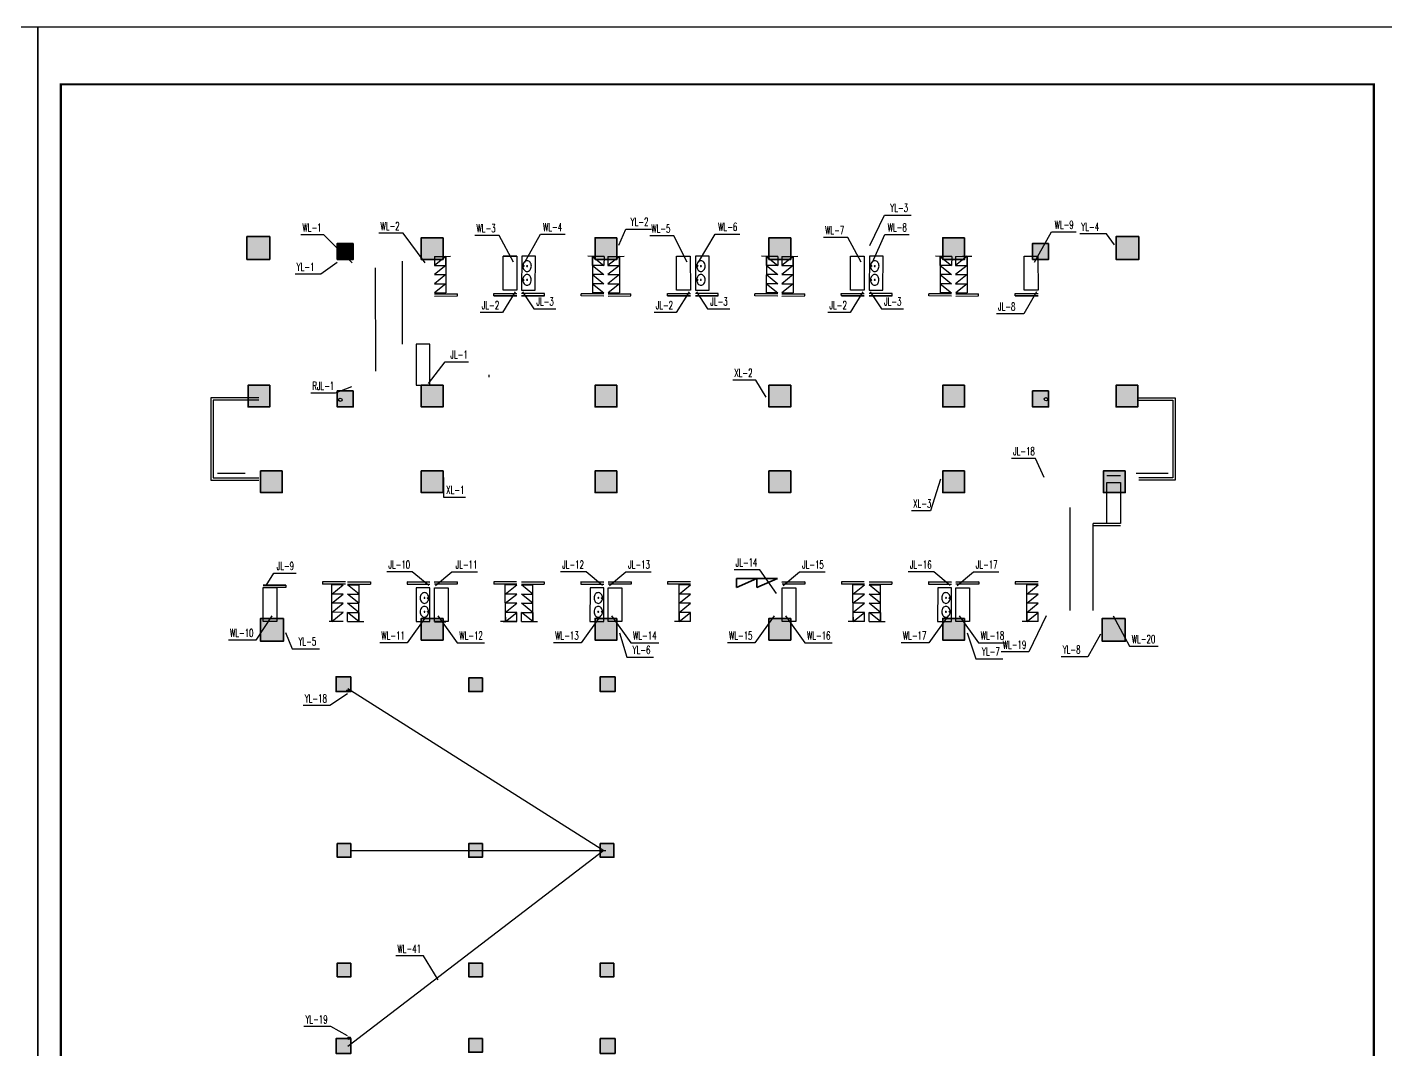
# Model space of a CAD drawing. Extents: x -46552 to 500351, y 55470 to 139570.
# Drawn here: x 175431 to 234831, y 94840 to 139570 of the extents above; entities that cross this region are included whole.
import ezdxf

# ---------------------------------------------------------------- set-up
doc = ezdxf.new("R2010")
doc.units = 0
doc.header["$LTSCALE"] = 1000
doc.header["$MEASUREMENT"] = 0
for name, color, linetype in [('DIM_污水', 3, 'Continuous'), ('DIM_消防', 3, 'Continuous'), ('DIM_热给水', 3, 'Continuous'), ('DIM_给水', 3, 'Continuous'), ('DIM_雨水', 3, 'Continuous'), ('GROUND', 2, 'Continuous'), ('LVTRY', 6, 'Continuous'), ('PUB_TITLE', 7, 'Continuous'), ('WALL', 2, 'Continuous')]:
    doc.layers.add(name, color=color, linetype=linetype)
doc.layers.add('砼柱', color=2, linetype='Continuous', lineweight=35)
doc.styles.add('_TWT_SERIAL', font='COMPLEX', dxfattribs={"width": 0.8, "height": 3.5, "bigfont": 'HZTXT'})

# ---------------------------------------------------------------- blocks, each defined once
blk = doc.blocks.new('fgtr')
for points in [[(499270, -316435), (498270, -316435), (498270, -317435), (499270, -317435)], [(502920, -316735), (502220, -316735), (502220, -317435), (502920, -317435)]]:
    blk.add_hatch(color=256).paths.add_polyline_path(points)
h = blk.add_hatch(color=256)
h.paths.add_polyline_path([(522045, -316485), (521095, -316485), (521095, -317435), (522045, -317435)])
h.paths.add_polyline_path([(514445, -316485), (513495, -316485), (513495, -317435), (514445, -317435)])
h.paths.add_polyline_path([(506845, -316485), (505895, -316485), (505895, -317435), (506845, -317435)])
h = blk.add_hatch(color=256)
h.paths.add_polyline_path([(537270, -316435), (536270, -316435), (536270, -317435), (537270, -317435)])
h.paths.add_polyline_path([(533320, -316735), (532620, -316735), (532620, -317435), (533320, -317435)])
h.paths.add_polyline_path([(529645, -316485), (528695, -316485), (528695, -317435), (529645, -317435)])
h = blk.add_hatch(color=256)
h.paths.add_polyline_path([(537270, -370335), (536270, -370335), (536270, -371335), (537270, -371335)])
h.paths.add_polyline_path([(537220, -363885), (536270, -363885), (536270, -364835), (537220, -364835)])
h.paths.add_polyline_path([(536670, -360135), (535720, -360135), (535720, -361085), (536670, -361085)])
h.paths.add_polyline_path([(536670, -353635), (535670, -353635), (535670, -354635), (536670, -354635)])
h.paths.add_polyline_path([(533320, -370335), (532620, -370335), (532620, -371035), (533320, -371035)])
h.paths.add_polyline_path([(533320, -363885), (532620, -363885), (532620, -364585), (533320, -364585)])
h.paths.add_polyline_path([(537220, -322935), (536270, -322935), (536270, -323885), (537220, -323885)])
h.paths.add_polyline_path([(536670, -326685), (535720, -326685), (535720, -327635), (536670, -327635)])
h.paths.add_polyline_path([(536670, -333135), (535670, -333135), (535670, -334135), (536670, -334135)])
h.paths.add_polyline_path([(533320, -323185), (532620, -323185), (532620, -323885), (533320, -323885)])
h.paths.add_polyline_path([(508570, -351510), (507970, -351510), (507970, -352110), (508570, -352110)])
h.paths.add_polyline_path([(508570, -348210), (507970, -348210), (507970, -348810), (508570, -348810)])
h.paths.add_polyline_path([(508570, -342985), (507970, -342985), (507970, -343585), (508570, -343585)])
h.paths.add_polyline_path([(508570, -335735), (507970, -335735), (507970, -336335), (508570, -336335)])
h.paths.add_polyline_path([(514370, -351510), (513720, -351510), (513720, -352160), (514370, -352160)])
h.paths.add_polyline_path([(502820, -351510), (502170, -351510), (502170, -352160), (502820, -352160)])
h.paths.add_polyline_path([(514320, -348210), (513720, -348210), (513720, -348810), (514320, -348810)])
h.paths.add_polyline_path([(502820, -348210), (502220, -348210), (502220, -348810), (502820, -348810)])
h.paths.add_polyline_path([(502820, -342985), (502220, -342985), (502220, -343585), (502820, -343585)])
h.paths.add_polyline_path([(514320, -342985), (513720, -342985), (513720, -343585), (514320, -343585)])
h.paths.add_polyline_path([(514370, -335685), (513720, -335685), (513720, -336335), (514370, -336335)])
h.paths.add_polyline_path([(502820, -335685), (502170, -335685), (502170, -336335), (502820, -336335)])
h.paths.add_polyline_path([(502920, -370335), (502220, -370335), (502220, -371035), (502920, -371035)])
h.paths.add_polyline_path([(502920, -363885), (502220, -363885), (502220, -364585), (502920, -364585)])
h.paths.add_polyline_path([(499270, -370335), (498270, -370335), (498270, -371335), (499270, -371335)])
h.paths.add_polyline_path([(499245, -363885), (498245, -363885), (498245, -364885), (499245, -364885)])
h.paths.add_polyline_path([(499595, -360135), (498645, -360135), (498645, -361085), (499595, -361085)])
h.paths.add_polyline_path([(499870, -353635), (498870, -353635), (498870, -354635), (499870, -354635)])
h.paths.add_polyline_path([(506845, -370335), (505895, -370335), (505895, -371285), (506845, -371285)])
h.paths.add_polyline_path([(506845, -363885), (505895, -363885), (505895, -364835), (506845, -364835)])
h.paths.add_polyline_path([(506845, -360135), (505895, -360135), (505895, -361085), (506845, -361085)])
h.paths.add_polyline_path([(506845, -353685), (505895, -353685), (505895, -354635), (506845, -354635)])
h.paths.add_polyline_path([(529645, -370335), (528695, -370335), (528695, -371285), (529645, -371285)])
h.paths.add_polyline_path([(529645, -363885), (528695, -363885), (528695, -364835), (529645, -364835)])
h.paths.add_polyline_path([(529645, -360135), (528695, -360135), (528695, -361085), (529645, -361085)])
h.paths.add_polyline_path([(529645, -353685), (528695, -353685), (528695, -354635), (529645, -354635)])
h.paths.add_polyline_path([(522045, -370335), (521095, -370335), (521095, -371285), (522045, -371285)])
h.paths.add_polyline_path([(522045, -363885), (521095, -363885), (521095, -364835), (522045, -364835)])
h.paths.add_polyline_path([(522045, -360135), (521095, -360135), (521095, -361085), (522045, -361085)])
h.paths.add_polyline_path([(522045, -353685), (521095, -353685), (521095, -354635), (522045, -354635)])
h.paths.add_polyline_path([(514445, -370335), (513495, -370335), (513495, -371285), (514445, -371285)])
h.paths.add_polyline_path([(514445, -363885), (513495, -363885), (513495, -364835), (514445, -364835)])
h.paths.add_polyline_path([(514445, -360135), (513495, -360135), (513495, -361085), (514445, -361085)])
h.paths.add_polyline_path([(514445, -353685), (513495, -353685), (513495, -354635), (514445, -354635)])
h.paths.add_polyline_path([(529645, -322935), (528695, -322935), (528695, -323885), (529645, -323885)])
h.paths.add_polyline_path([(529645, -326685), (528695, -326685), (528695, -327635), (529645, -327635)])
h.paths.add_polyline_path([(529645, -333135), (528695, -333135), (528695, -334085), (529645, -334085)])
h.paths.add_polyline_path([(522045, -322935), (521095, -322935), (521095, -323885), (522045, -323885)])
h.paths.add_polyline_path([(522045, -326685), (521095, -326685), (521095, -327635), (522045, -327635)])
h.paths.add_polyline_path([(522045, -333135), (521095, -333135), (521095, -334085), (522045, -334085)])
h.paths.add_polyline_path([(514445, -322935), (513495, -322935), (513495, -323885), (514445, -323885)])
h.paths.add_polyline_path([(514445, -326685), (513495, -326685), (513495, -327635), (514445, -327635)])
h.paths.add_polyline_path([(514445, -333135), (513495, -333135), (513495, -334085), (514445, -334085)])
h.paths.add_polyline_path([(506845, -322935), (505895, -322935), (505895, -323885), (506845, -323885)])
h.paths.add_polyline_path([(506845, -326685), (505895, -326685), (505895, -327635), (506845, -327635)])
h.paths.add_polyline_path([(506845, -333135), (505895, -333135), (505895, -334085), (506845, -334085)])
h.paths.add_polyline_path([(502920, -323185), (502220, -323185), (502220, -323885), (502920, -323885)])
h.paths.add_polyline_path([(499270, -322935), (498320, -322935), (498320, -323885), (499270, -323885)])
h.paths.add_polyline_path([(499820, -326685), (498870, -326685), (498870, -327635), (499820, -327635)])
h.paths.add_polyline_path([(499870, -333135), (498870, -333135), (498870, -334135), (499870, -334135)])
at = {"layer": '砼柱'}
for points in [[(499270, -316435), (498270, -316435), (498270, -317435), (499270, -317435)], [(506845, -316485), (505895, -316485), (505895, -317435), (506845, -317435)], [(514445, -316485), (513495, -316485), (513495, -317435), (514445, -317435)], [(522045, -316485), (521095, -316485), (521095, -317435), (522045, -317435)], [(529645, -316485), (528695, -316485), (528695, -317435), (529645, -317435)], [(537270, -316435), (536270, -316435), (536270, -317435), (537270, -317435)], [(502920, -316735), (502220, -316735), (502220, -317435), (502920, -317435)], [(533320, -316735), (532620, -316735), (532620, -317435), (533320, -317435)], [(499270, -322935), (498320, -322935), (498320, -323885), (499270, -323885)], [(506845, -322935), (505895, -322935), (505895, -323885), (506845, -323885)], [(514445, -322935), (513495, -322935), (513495, -323885), (514445, -323885)], [(522045, -322935), (521095, -322935), (521095, -323885), (522045, -323885)], [(529645, -322935), (528695, -322935), (528695, -323885), (529645, -323885)], [(537220, -322935), (536270, -322935), (536270, -323885), (537220, -323885)], [(502920, -323185), (502220, -323185), (502220, -323885), (502920, -323885)], [(533320, -323185), (532620, -323185), (532620, -323885), (533320, -323885)], [(499820, -326685), (498870, -326685), (498870, -327635), (499820, -327635)], [(506845, -326685), (505895, -326685), (505895, -327635), (506845, -327635)], [(514445, -326685), (513495, -326685), (513495, -327635), (514445, -327635)], [(522045, -326685), (521095, -326685), (521095, -327635), (522045, -327635)], [(529645, -326685), (528695, -326685), (528695, -327635), (529645, -327635)], [(536670, -326685), (535720, -326685), (535720, -327635), (536670, -327635)], [(499870, -333135), (498870, -333135), (498870, -334135), (499870, -334135)], [(506845, -333135), (505895, -333135), (505895, -334085), (506845, -334085)], [(514445, -333135), (513495, -333135), (513495, -334085), (514445, -334085)], [(522045, -333135), (521095, -333135), (521095, -334085), (522045, -334085)], [(529645, -333135), (528695, -333135), (528695, -334085), (529645, -334085)], [(536670, -333135), (535670, -333135), (535670, -334135), (536670, -334135)], [(502820, -335685), (502170, -335685), (502170, -336335), (502820, -336335)], [(508570, -335735), (507970, -335735), (507970, -336335), (508570, -336335)], [(514370, -335685), (513720, -335685), (513720, -336335), (514370, -336335)], [(502820, -342985), (502220, -342985), (502220, -343585), (502820, -343585)], [(508570, -342985), (507970, -342985), (507970, -343585), (508570, -343585)], [(514320, -342985), (513720, -342985), (513720, -343585), (514320, -343585)], [(502820, -348210), (502220, -348210), (502220, -348810), (502820, -348810)], [(508570, -348210), (507970, -348210), (507970, -348810), (508570, -348810)], [(514320, -348210), (513720, -348210), (513720, -348810), (514320, -348810)], [(502820, -351510), (502170, -351510), (502170, -352160), (502820, -352160)], [(508570, -351510), (507970, -351510), (507970, -352110), (508570, -352110)], [(514370, -351510), (513720, -351510), (513720, -352160), (514370, -352160)], [(499870, -353635), (498870, -353635), (498870, -354635), (499870, -354635)], [(506845, -353685), (505895, -353685), (505895, -354635), (506845, -354635)], [(514445, -353685), (513495, -353685), (513495, -354635), (514445, -354635)], [(522045, -353685), (521095, -353685), (521095, -354635), (522045, -354635)], [(529645, -353685), (528695, -353685), (528695, -354635), (529645, -354635)], [(536670, -353635), (535670, -353635), (535670, -354635), (536670, -354635)], [(499595, -360135), (498645, -360135), (498645, -361085), (499595, -361085)], [(506845, -360135), (505895, -360135), (505895, -361085), (506845, -361085)], [(514445, -360135), (513495, -360135), (513495, -361085), (514445, -361085)], [(522045, -360135), (521095, -360135), (521095, -361085), (522045, -361085)], [(529645, -360135), (528695, -360135), (528695, -361085), (529645, -361085)], [(536670, -360135), (535720, -360135), (535720, -361085), (536670, -361085)], [(499245, -363885), (498245, -363885), (498245, -364885), (499245, -364885)], [(502920, -363885), (502220, -363885), (502220, -364585), (502920, -364585)], [(506845, -363885), (505895, -363885), (505895, -364835), (506845, -364835)], [(514445, -363885), (513495, -363885), (513495, -364835), (514445, -364835)], [(522045, -363885), (521095, -363885), (521095, -364835), (522045, -364835)], [(529645, -363885), (528695, -363885), (528695, -364835), (529645, -364835)], [(533320, -363885), (532620, -363885), (532620, -364585), (533320, -364585)], [(537220, -363885), (536270, -363885), (536270, -364835), (537220, -364835)], [(499270, -370335), (498270, -370335), (498270, -371335), (499270, -371335)], [(502920, -370335), (502220, -370335), (502220, -371035), (502920, -371035)], [(506845, -370335), (505895, -370335), (505895, -371285), (506845, -371285)], [(514445, -370335), (513495, -370335), (513495, -371285), (514445, -371285)], [(522045, -370335), (521095, -370335), (521095, -371285), (522045, -371285)], [(529645, -370335), (528695, -370335), (528695, -371285), (529645, -371285)], [(533320, -370335), (532620, -370335), (532620, -371035), (533320, -371035)], [(537270, -370335), (536270, -370335), (536270, -371335), (537270, -371335)]]:
    blk.add_lwpolyline(points, close=True, dxfattribs=at)
blk = doc.blocks.new('$lvtry$00000194')
at = {"color": 0}
for p, q in [((-17, -27), (-17, -17)), ((17, -27), (17, -17))]:
    blk.add_line(p, q, dxfattribs=at)
blk.add_lwpolyline([(14, -39, -0.067374), (92, -53, -0.088152), (166, -93, -0.105269), (218, -155, -0.121685), (235, -224, -0.121685), (218, -292, -0.105269), (166, -355, -0.088152), (92, -394, -0.078966), (0, -409, -0.078966), (-92, -394, -0.088152), (-166, -355, -0.105269), (-218, -292, -0.121685), (-235, -224, -0.121685), (-218, -155, -0.105269), (-166, -93, -0.088152), (-92, -53, -0.059935), (-23, -40, -0.059935)], format="xyb", dxfattribs=at)
for centre, radius in [((0, -221), 20), ((0, -27), 16.7), ((0, -221), 15)]:
    blk.add_circle(centre, radius, dxfattribs=at)
for centre, radius, start, end in [((0, -17), 16.7, 0, 180), ((-40, -17), 10.1, 106.60956, 258.16482), ((-64, 250), 259, 274.70692, 282.37316), ((-75, -197), 173, 71.36005, 79.18732), ((-29, -63), 6.77, 155.34398, 308.32242), ((-171, 35), 166, 324.84107, 338.13372), ((-171, 35), 170, 324.84107, 331.35233), ((-29, -63), 3.37, 155.34398, 308.32242), ((100, -178), 170, 132.31406, 138.82532), ((100, -178), 166, 125.53268, 138.82532), ((-12, -42), 10.6, 201.89238, 261.77402), ((-381, -99), 372, 2.39824, 6.76269), ((0, -80), 9.9, 201.78369, 338.21631), ((64, 250), 259, 257.62684, 265.29308), ((381, -99), 372, 170.10083, 177.60176), ((75, -197), 173, 100.81268, 110.41907), ((40, -17), 10.1, 281.83518, 73.39044)]:
    blk.add_arc(centre, radius, start, end, dxfattribs=at)
for p in [(0, -27), (0, -221)]:
    blk.add_point(p, dxfattribs=at)

msp = doc.modelspace()

# ---------------------------------------------------------------- linework, layer by layer
for p, q in [((193236, 129545), (193741, 129546)), ((193236, 129545), (193237, 129145)), ((193736, 129546), (193237, 129145)), ((193737, 129147), (193736, 129546)), ((193736, 129546), (193740, 127947)), ((196836, 129559), (196236, 129559)), ((200650, 129545), (200146, 129546)), ((200150, 129546), (200146, 127947)), ((200149, 129147), (200150, 129546)), ((200150, 129546), (200649, 129145)), ((200650, 129545), (200649, 129145)), ((200821, 129545), (201326, 129546)), ((200821, 129545), (200822, 129145)), ((201321, 129546), (200822, 129145)), ((201322, 129147), (201321, 129546)), ((201321, 129546), (201325, 127947)), ((208250, 129545), (207746, 129546)), ((207750, 129546), (207746, 127947)), ((207749, 129147), (207750, 129546)), ((207750, 129546), (208249, 129145)), ((208250, 129545), (208249, 129145)), ((208421, 129545), (208926, 129546)), ((208421, 129545), (208422, 129145)), ((208921, 129546), (208422, 129145)), ((208922, 129147), (208921, 129546)), ((208921, 129546), (208925, 127947)), ((215850, 129545), (215346, 129546)), ((215350, 129546), (215346, 127947)), ((215349, 129147), (215350, 129546)), ((215350, 129546), (215849, 129145)), ((215850, 129545), (215849, 129145)), ((216021, 129546), (216526, 129547)), ((216021, 129546), (216022, 129146)), ((216521, 129547), (216022, 129146)), ((216522, 129148), (216521, 129547)), ((216521, 129547), (216525, 127948)), ((190648, 129047), (190654, 124522)), ((191823, 129335), (191823, 125710)), ((193237, 129145), (193737, 129147)), ((193737, 129147), (193238, 128746)), ((200649, 129145), (200149, 129147)), ((200149, 129147), (200648, 128746)), ((200822, 129145), (201322, 129147)), ((201322, 129147), (200823, 128746)), ((208249, 129145), (207749, 129147)), ((207749, 129147), (208248, 128746)), ((208422, 129145), (208922, 129147)), ((208922, 129147), (208423, 128746)), ((215849, 129145), (215349, 129147)), ((215349, 129147), (215848, 128746)), ((216022, 129146), (216522, 129148)), ((216522, 129148), (216023, 128747)), ((193238, 128746), (193738, 128747)), ((193238, 128346), (193739, 128347)), ((193738, 128747), (193239, 128346)), ((193739, 128347), (193240, 127946)), ((200648, 128346), (200147, 128347)), ((200147, 128347), (200646, 127946)), ((200648, 128746), (200148, 128747)), ((200148, 128747), (200647, 128346)), ((200823, 128746), (201323, 128747)), ((201323, 128747), (200824, 128346)), ((200824, 128346), (201324, 128347)), ((201324, 128347), (200825, 127946)), ((208248, 128346), (207747, 128347)), ((207747, 128347), (208246, 127946)), ((208248, 128746), (207748, 128747)), ((207748, 128747), (208247, 128346)), ((208423, 128746), (208923, 128747)), ((208923, 128747), (208424, 128346)), ((208424, 128346), (208924, 128347)), ((208924, 128347), (208425, 127946)), ((215848, 128346), (215347, 128347)), ((215347, 128347), (215846, 127946)), ((215848, 128746), (215348, 128747)), ((215348, 128747), (215847, 128346)), ((216023, 128747), (216523, 128748)), ((216523, 128748), (216024, 128347)), ((216024, 128347), (216524, 128348)), ((216524, 128348), (216025, 127947)), ((193239, 127946), (193740, 127947)), ((193240, 127909), (194240, 127912)), ((193240, 127809), (194240, 127812)), ((193240, 127809), (194240, 127812)), ((194240, 127812), (194240, 127912)), ((195840, 127916), (196840, 127918)), ((195840, 127816), (195840, 127916)), ((195840, 127816), (196840, 127818)), ((196840, 127818), (195840, 127816)), ((198046, 127916), (197046, 127918)), ((198046, 127816), (197046, 127818)), ((197046, 127818), (198046, 127816)), ((198046, 127816), (198046, 127916)), ((200646, 127909), (199646, 127912)), ((199646, 127812), (199646, 127912)), ((200646, 127809), (199646, 127812)), ((200646, 127809), (199646, 127812)), ((200647, 127946), (200146, 127947)), ((200825, 127946), (201325, 127947)), ((200825, 127909), (201825, 127912)), ((200826, 127809), (201826, 127812)), ((200826, 127809), (201826, 127812)), ((201826, 127812), (201825, 127912)), ((203425, 127916), (204425, 127918)), ((203426, 127816), (203425, 127916)), ((203426, 127816), (204426, 127818)), ((204426, 127818), (203426, 127816)), ((205646, 127916), (204646, 127918)), ((205646, 127816), (204646, 127818)), ((204646, 127818), (205646, 127816)), ((205646, 127816), (205646, 127916)), ((208246, 127909), (207246, 127912)), ((207246, 127812), (207246, 127912)), ((208246, 127809), (207246, 127812)), ((208246, 127809), (207246, 127812)), ((208247, 127946), (207746, 127947)), ((208425, 127946), (208925, 127947)), ((208425, 127909), (209425, 127912)), ((208426, 127809), (209426, 127812)), ((208426, 127809), (209426, 127812)), ((209426, 127812), (209425, 127912)), ((211025, 127916), (212025, 127918)), ((211026, 127816), (211025, 127916)), ((211026, 127816), (212026, 127818)), ((212026, 127818), (211026, 127816)), ((213246, 127916), (212246, 127918)), ((213246, 127816), (212246, 127818)), ((212246, 127818), (213246, 127816)), ((213246, 127816), (213246, 127916)), ((215846, 127909), (214846, 127912)), ((214846, 127812), (214846, 127912)), ((215846, 127809), (214846, 127812)), ((215846, 127809), (214846, 127812)), ((215847, 127946), (215346, 127947)), ((216025, 127947), (216525, 127948)), ((216025, 127910), (217025, 127913)), ((216026, 127810), (217026, 127813)), ((216026, 127810), (217026, 127813)), ((217026, 127813), (217025, 127913)), ((218625, 127917), (219625, 127919)), ((218626, 127817), (218625, 127917)), ((218626, 127817), (219626, 127819)), ((219626, 127819), (218626, 127817)), ((195636, 124259), (195636, 124359)), ((222636, 120160), (223236, 120160)), ((222636, 119960), (223236, 119960)), ((221036, 114060), (221036, 118560)), ((223236, 117860), (222036, 117860)), ((222036, 114060), (222036, 117860)), ((223236, 117760), (222036, 117760)), ((189346, 115313), (188346, 115310)), ((189346, 115313), (188346, 115310)), ((188346, 115310), (188346, 115210)), ((189440, 115311), (190440, 115309)), ((189440, 115311), (190440, 115309)), ((190440, 115309), (190440, 115209)), ((192040, 115305), (193040, 115302)), ((193040, 115302), (192040, 115305)), ((192040, 115305), (192040, 115205)), ((194231, 115305), (193231, 115302)), ((193231, 115302), (194231, 115305)), ((194231, 115305), (194232, 115205)), ((196831, 115311), (195831, 115309)), ((196831, 115311), (195831, 115309)), ((195831, 115309), (195832, 115209)), ((197040, 115311), (198040, 115309)), ((197040, 115311), (198040, 115309)), ((198040, 115309), (198040, 115209)), ((199640, 115305), (200640, 115302)), ((200640, 115302), (199640, 115305)), ((199640, 115305), (199640, 115205)), ((201831, 115305), (200831, 115302)), ((200831, 115302), (201831, 115305)), ((201831, 115305), (201832, 115205)), ((204431, 115311), (203431, 115309)), ((204431, 115311), (203431, 115309)), ((203431, 115309), (203432, 115209)), ((209431, 115305), (208431, 115302)), ((208431, 115302), (209431, 115305)), ((209431, 115305), (209432, 115205)), ((212031, 115311), (211031, 115309)), ((212031, 115311), (211031, 115309)), ((211031, 115309), (211032, 115209)), ((212240, 115311), (213240, 115309)), ((212240, 115311), (213240, 115309)), ((213240, 115309), (213240, 115209)), ((214840, 115305), (215840, 115302)), ((215840, 115302), (214840, 115305)), ((214840, 115305), (214840, 115205)), ((217031, 115305), (216031, 115302)), ((216031, 115302), (217031, 115305)), ((217031, 115305), (217032, 115205)), ((219631, 115311), (218631, 115309)), ((219631, 115311), (218631, 115309)), ((218631, 115309), (218632, 115209)), ((186746, 115161), (185746, 115158)), ((185746, 115158), (186746, 115161)), ((186746, 115061), (185746, 115058)), ((186746, 115161), (186746, 115061)), ((189346, 115213), (188346, 115210)), ((189247, 115176), (188746, 115174)), ((188750, 113575), (188746, 115174)), ((188747, 114775), (189246, 115176)), ((189248, 114776), (188747, 114775)), ((188748, 114375), (189247, 114776)), ((189438, 114775), (189939, 114773)), ((189439, 115174), (189940, 115173)), ((189938, 114374), (189439, 114775)), ((189440, 115211), (190440, 115209)), ((189939, 114773), (189440, 115174)), ((189936, 113574), (189940, 115173)), ((192040, 115205), (193040, 115202)), ((194232, 115205), (193232, 115202)), ((196832, 115211), (195832, 115209)), ((196832, 115174), (196332, 115173)), ((196336, 113574), (196332, 115173)), ((196333, 114773), (196832, 115174)), ((196833, 114775), (196333, 114773)), ((196334, 114374), (196833, 114775)), ((197038, 114775), (197539, 114773)), ((197039, 115174), (197540, 115173)), ((197538, 114374), (197039, 114775)), ((197040, 115211), (198040, 115209)), ((197539, 114773), (197040, 115174)), ((197536, 113574), (197540, 115173)), ((199640, 115205), (200640, 115202)), ((201832, 115205), (200832, 115202)), ((204432, 115211), (203432, 115209)), ((204432, 115174), (203932, 115173)), ((203936, 113574), (203932, 115173)), ((203933, 114773), (204432, 115174)), ((204433, 114775), (203933, 114773)), ((203934, 114374), (204433, 114775)), ((209432, 115205), (208432, 115202)), ((212032, 115211), (211032, 115209)), ((212032, 115174), (211532, 115173)), ((211536, 113574), (211532, 115173)), ((211533, 114773), (212032, 115174)), ((212033, 114775), (211533, 114773)), ((211534, 114374), (212033, 114775)), ((212238, 114775), (212739, 114773)), ((212239, 115174), (212740, 115173)), ((212738, 114374), (212239, 114775)), ((212240, 115211), (213240, 115209)), ((212739, 114773), (212240, 115174)), ((212736, 113574), (212740, 115173)), ((214840, 115205), (215840, 115202)), ((217032, 115205), (216032, 115202)), ((219632, 115211), (218632, 115209)), ((219632, 115174), (219132, 115173)), ((219136, 113574), (219132, 115173)), ((219133, 114773), (219632, 115174)), ((219633, 114775), (219133, 114773)), ((219134, 114374), (219633, 114775)), ((189248, 114376), (188748, 114375)), ((188749, 113975), (189248, 114376)), ((189438, 114375), (189938, 114374)), ((189937, 113974), (189438, 114375)), ((196834, 114375), (196334, 114374)), ((196335, 113974), (196834, 114375)), ((197038, 114375), (197538, 114374)), ((197537, 113974), (197038, 114375)), ((204434, 114375), (203934, 114374)), ((203935, 113974), (204434, 114375)), ((212034, 114375), (211534, 114374)), ((211535, 113974), (212034, 114375)), ((212238, 114375), (212738, 114374)), ((212737, 113974), (212238, 114375)), ((219634, 114375), (219134, 114374)), ((219135, 113974), (219634, 114375)), ((189250, 113576), (188746, 113575)), ((189249, 113976), (188749, 113975)), ((188749, 113975), (188750, 113575)), ((188750, 113575), (189249, 113976)), ((189436, 113575), (189437, 113975)), ((189436, 113575), (189941, 113574)), ((189437, 113975), (189937, 113974)), ((189936, 113574), (189437, 113975)), ((189937, 113974), (189936, 113574)), ((193236, 113560), (193736, 113560)), ((196836, 113560), (196236, 113560)), ((196836, 113575), (196331, 113574)), ((196835, 113975), (196335, 113974)), ((196335, 113974), (196336, 113574)), ((196336, 113574), (196835, 113975)), ((196836, 113575), (196835, 113975)), ((197036, 113575), (197037, 113975)), ((197036, 113575), (197541, 113574)), ((197037, 113975), (197537, 113974)), ((197536, 113574), (197037, 113975)), ((197537, 113974), (197536, 113574)), ((204436, 113575), (203931, 113574)), ((204435, 113975), (203935, 113974)), ((203935, 113974), (203936, 113574)), ((203936, 113574), (204435, 113975)), ((204436, 113575), (204435, 113975)), ((212036, 113575), (211531, 113574)), ((212035, 113975), (211535, 113974)), ((211535, 113974), (211536, 113574)), ((211536, 113574), (212035, 113975)), ((212036, 113575), (212035, 113975)), ((212236, 113575), (212237, 113975)), ((212236, 113575), (212741, 113574)), ((212237, 113975), (212737, 113974)), ((212736, 113574), (212237, 113975)), ((212737, 113974), (212736, 113574)), ((219636, 113575), (219131, 113574)), ((219635, 113975), (219135, 113974)), ((219135, 113974), (219136, 113574)), ((219136, 113574), (219635, 113975)), ((219636, 113575), (219635, 113975)), ((189456, 110640), (200636, 103560)), ((200636, 103560), (189456, 94980)), ((189586, 103560), (200736, 103560))]:
    msp.add_line(p, q)
at = {"color": 2}
for points in [[(185556, 123360), (183456, 123360), (183456, 119760), (185556, 119760)], [(185556, 123260), (183556, 123260), (183556, 119860), (185556, 119860)], [(224036, 123360), (225616, 123360), (225616, 119760), (224036, 119760)], [(224036, 123260), (225516, 123260), (225516, 119860), (224036, 119860)]]:
    msp.add_lwpolyline(points, dxfattribs=at)
at = {"color": 5}
for centre in [(189122, 123273), (219975, 123296)]:
    msp.add_circle(centre, 75, dxfattribs=at)
for centre in [(189451, 110534), (189510, 95349)]:
    msp.add_circle(centre, 55)
at = {"layer": 'DIM_污水'}
for p, q in [((188405, 130491), (187398, 130491)), ((189636, 129260), (188405, 130491)), ((191864, 130558), (190809, 130558)), ((192836, 129260), (191864, 130558)), ((196061, 130458), (195006, 130458)), ((196686, 129290), (196061, 130458)), ((197186, 129290), (197873, 130513)), ((197873, 130513), (198947, 130513)), ((203703, 130445), (202648, 130445)), ((204286, 129290), (203703, 130445)), ((204786, 129290), (205511, 130522)), ((205511, 130522), (206586, 130522)), ((211303, 130370), (210248, 130370)), ((211886, 129290), (211303, 130370)), ((212386, 129290), (212923, 130497)), ((212923, 130497), (213998, 130497)), ((219466, 129290), (220218, 130613)), ((220218, 130613), (221293, 130613)), ((186131, 113830), (185432, 112758)), ((192891, 113830), (192049, 112643)), ((193381, 113830), (194223, 112643)), ((200491, 113830), (199649, 112643)), ((200981, 113830), (201823, 112643)), ((208091, 113830), (207249, 112643)), ((208581, 113830), (209423, 112643)), ((215691, 113830), (214849, 112643)), ((216181, 113830), (217023, 112643)), ((219986, 113830), (219219, 112245)), ((222911, 113830), (223629, 112491)), ((185432, 112758), (184228, 112758)), ((192049, 112643), (190845, 112643)), ((194223, 112643), (195427, 112643)), ((199649, 112643), (198445, 112643)), ((201823, 112643), (203047, 112643)), ((207249, 112643), (206045, 112643)), ((209423, 112643), (210627, 112643)), ((214849, 112643), (213645, 112643)), ((217023, 112643), (218227, 112643)), ((223629, 112491), (224884, 112491)), ((219219, 112245), (218015, 112245)), ((192765, 98947), (191551, 98947)), ((193400, 97903), (192765, 98947))]:
    msp.add_line(p, q, dxfattribs=at)
at = {"layer": 'DIM_消防'}
for p, q in [((207294, 124134), (206277, 124134)), ((207740, 123380), (207294, 124134)), ((193628, 119869), (193628, 119014)), ((215361, 119805), (214928, 118420)), ((193628, 119014), (194597, 119014)), ((214928, 118420), (214093, 118420))]:
    msp.add_line(p, q, dxfattribs=at)
at = {"layer": 'DIM_热给水'}
for p, q in [((188896, 123568), (187827, 123568)), ((189613, 123839), (188896, 123568))]:
    msp.add_line(p, q, dxfattribs=at)
at = {"layer": 'DIM_给水'}
for p, q in [((196770, 127997), (196209, 127094)), ((197090, 127991), (197577, 127257)), ((204370, 127997), (203809, 127094)), ((204690, 127991), (205177, 127257)), ((211970, 127997), (211409, 127094)), ((212290, 127991), (212777, 127257)), ((219554, 128000), (219007, 127031)), ((197577, 127257), (198545, 127257)), ((205177, 127257), (206145, 127257)), ((212777, 127257), (213745, 127257)), ((196209, 127094), (195240, 127094)), ((203809, 127094), (202840, 127094)), ((211409, 127094), (210440, 127094)), ((219007, 127031), (217806, 127031)), ((192972, 123991), (193708, 124934)), ((193708, 124934), (194727, 124934)), ((219518, 120708), (218465, 120708)), ((219899, 119875), (219518, 120708)), ((207469, 115842), (206335, 115842)), ((208184, 114795), (207469, 115842)), ((185885, 115148), (186219, 115688)), ((186219, 115688), (187188, 115688)), ((192269, 115746), (191154, 115746)), ((192984, 115148), (192269, 115746)), ((193287, 115148), (194003, 115746)), ((194003, 115746), (195117, 115746)), ((199869, 115746), (198754, 115746)), ((200584, 115148), (199869, 115746)), ((200887, 115148), (201603, 115746)), ((201603, 115746), (202717, 115746)), ((208487, 115148), (209203, 115746)), ((209203, 115746), (210317, 115746)), ((215069, 115746), (213954, 115746)), ((215784, 115148), (215069, 115746)), ((216087, 115148), (216803, 115746)), ((216803, 115746), (217917, 115746))]:
    msp.add_line(p, q, dxfattribs=at)
at = {"layer": 'DIM_雨水'}
for p, q in [((212278, 130024), (212907, 131353)), ((212907, 131353), (214081, 131353)), ((201302, 130034), (201605, 130740)), ((201605, 130740), (202729, 130740)), ((222623, 130524), (221449, 130524)), ((222965, 130046), (222623, 130524)), ((188987, 129271), (188267, 128767)), ((188267, 128767), (187143, 128767)), ((186720, 113088), (187010, 112385)), ((201332, 113078), (201641, 112017)), ((216533, 113081), (216912, 111945)), ((222350, 113025), (221809, 112034)), ((187010, 112385), (188205, 112385)), ((201641, 112017), (202815, 112017)), ((216912, 111945), (218086, 111945)), ((221809, 112034), (220635, 112034)), ((188670, 109895), (187496, 109895)), ((189441, 110408), (188670, 109895)), ((188701, 95857), (187527, 95857)), ((189437, 95460), (188701, 95857))]:
    msp.add_line(p, q, dxfattribs=at)
at = {"layer": 'GROUND'}
for p, q in [((183756, 120060), (184956, 120060)), ((223916, 120060), (225316, 120060))]:
    msp.add_line(p, q, dxfattribs=at)
at = {"layer": 'LVTRY'}
for points in [[(196836, 129551), (196840, 128070), (196240, 128068), (196236, 129549)], [(197050, 129551), (197046, 128070), (197646, 128068), (197650, 129549)], [(204422, 129550), (204425, 128070), (203825, 128068), (203822, 129549)], [(204650, 129551), (204646, 128070), (205246, 128068), (205250, 129549)], [(212022, 129550), (212025, 128070), (211425, 128068), (211422, 129549)], [(212250, 129551), (212246, 128070), (212846, 128068), (212850, 129549)], [(219622, 129552), (219625, 128071), (219025, 128069), (219022, 129550)], [(193036, 123910), (193036, 125710), (192436, 125710), (192436, 123910)], [(223236, 119660), (223236, 117860), (222636, 117860), (222636, 119660)], [(185750, 113577), (185746, 115058), (186346, 115060), (186350, 113579)], [(193036, 113570), (193040, 115051), (192440, 115052), (192436, 113572)], [(193235, 113570), (193232, 115051), (193832, 115052), (193835, 113572)], [(200636, 113570), (200640, 115051), (200040, 115052), (200036, 113572)], [(200835, 113570), (200832, 115051), (201432, 115052), (201435, 113572)], [(208435, 113570), (208432, 115051), (209032, 115052), (209035, 113572)], [(215836, 113570), (215840, 115051), (215240, 115052), (215236, 113572)], [(216035, 113570), (216032, 115051), (216632, 115052), (216635, 113572)]]:
    msp.add_lwpolyline(points, close=True, dxfattribs=at)
at = {"layer": 'PUB_TITLE', "color": 4}
for points in [[(116502, 55470), (175902, 55470), (175902, 139570), (116502, 139570)], [(175902, 55470), (235302, 55470), (235302, 139570), (175902, 139570)]]:
    msp.add_lwpolyline(points, close=True, dxfattribs=at)
at = {"layer": 'PUB_TITLE', "color": 4, "const_width": 100}
msp.add_lwpolyline([(176902, 56470), (234302, 56470), (234302, 137070), (176902, 137070)], close=True, dxfattribs=at)
at = {"layer": 'WALL'}
for p, q in [((193536, 129546), (193945, 129547)), ((200350, 129546), (199941, 129547)), ((201121, 129546), (201531, 129547)), ((207950, 129546), (207541, 129547)), ((208721, 129546), (209131, 129547)), ((215550, 129546), (215141, 129547)), ((216321, 129547), (216731, 129548)), ((189050, 113576), (188641, 113575)), ((189736, 113575), (190145, 113574)), ((196536, 113575), (196126, 113574)), ((197336, 113575), (197745, 113574)), ((204136, 113575), (203726, 113574)), ((211736, 113575), (211326, 113574)), ((212536, 113575), (212945, 113574)), ((219336, 113575), (218926, 113574))]:
    msp.add_line(p, q, dxfattribs=at)
at = {"layer": '砼柱'}
for p, q in [((206436, 115060), (206436, 115460)), ((206436, 115460), (208236, 115460)), ((207336, 115460), (206436, 115060)), ((207336, 115460), (207336, 115060)), ((208236, 115460), (207336, 115060))]:
    msp.add_line(p, q, dxfattribs=at)

# ---------------------------------------------------------------- block references
msp.add_blockref('fgtr', (-313234, 446846))
at = {"layer": 'LVTRY', "xscale": -1}
for p, rotation in [((197064, 129121), 89.85643118782761), ((204664, 129121), 89.85643118782761), ((212264, 129121), 89.85643118782761), ((197063, 128517), 89.85643118782761), ((204663, 128517), 89.85643118782761), ((212263, 128517), 89.85643118782761), ((193023, 114604), 269.856429693719), ((200623, 114604), 269.8564311878275), ((215823, 114604), 269.8564311878275), ((193022, 114000), 269.856429693719), ((200622, 114000), 269.8564311878275), ((215822, 114000), 269.8564311878275)]:
    msp.add_blockref('$lvtry$00000194', p, dxfattribs=dict(at, rotation=rotation))

# ---------------------------------------------------------------- texts
at = {"layer": 'DIM_污水', "color": 7, "style": '_TWT_SERIAL', "width": 0.64}
for s, p in [('WL-1', (187468, 130631)), ('WL-2', (190879, 130698)), ('WL-3', (195076, 130598)), ('WL-4', (197981, 130653)), ('WL-5', (202718, 130585)), ('WL-6', (205641, 130662)), ('WL-7', (210318, 130510)), ('WL-8', (213053, 130637)), ('WL-9', (220348, 130753)), ('WL-10', (184298, 112898)), ('WL-11', (190915, 112783)), ('WL-12', (194322, 112783)), ('WL-13', (198515, 112783)), ('WL-14', (201921, 112783)), ('WL-15', (206115, 112783)), ('WL-16', (209522, 112783)), ('WL-17', (213715, 112783)), ('WL-18', (217122, 112783)), ('WL-20', (223726, 112631)), ('WL-19', (218085, 112385)), ('WL-41', (191621, 99087))]:
    msp.add_text(s, height=350, dxfattribs=at).set_placement(p)
at = {"layer": 'DIM_消防', "color": 7, "style": '_TWT_SERIAL', "width": 0.64}
for s, p in [('XL-2', (206347, 124274)), ('XL-1', (193748, 119154)), ('XL-3', (214163, 118560))]:
    msp.add_text(s, height=350, dxfattribs=at).set_placement(p)
at = {"layer": 'DIM_热给水', "color": 7, "style": '_TWT_SERIAL', "width": 0.64}
msp.add_text('RJL-1', height=350, dxfattribs=at).set_placement((187897, 123708))
at = {"layer": 'DIM_给水', "color": 7, "style": '_TWT_SERIAL', "width": 0.64}
for s, p in [('JL-3', (197697, 127397)), ('JL-3', (205297, 127397)), ('JL-3', (212897, 127397)), ('JL-2', (195310, 127234)), ('JL-2', (202910, 127234)), ('JL-2', (210510, 127234)), ('JL-8', (217876, 127171)), ('JL-1', (193932, 125074)), ('JL-18', (218535, 120848)), ('JL-9', (186339, 115828)), ('JL-10', (191224, 115886)), ('JL-11', (194162, 115886)), ('JL-12', (198824, 115886)), ('JL-13', (201708, 115886)), ('JL-14', (206405, 115982)), ('JL-15', (209308, 115886)), ('JL-16', (214024, 115886)), ('JL-17', (216908, 115886))]:
    msp.add_text(s, height=350, dxfattribs=at).set_placement(p)
at = {"layer": 'DIM_雨水', "color": 7, "style": '_TWT_SERIAL', "width": 0.64}
for s, p in [('YL-3', (213168, 131493)), ('YL-2', (201816, 130880)), ('YL-4', (221519, 130664)), ('YL-1', (187213, 128907)), ('YL-5', (187292, 112525)), ('YL-6', (201902, 112157)), ('YL-7', (217174, 112085)), ('YL-8', (220705, 112174)), ('YL-18', (187566, 110035)), ('YL-19', (187597, 95997))]:
    msp.add_text(s, height=350, dxfattribs=at).set_placement(p)

doc.saveas('drawing.dxf')
